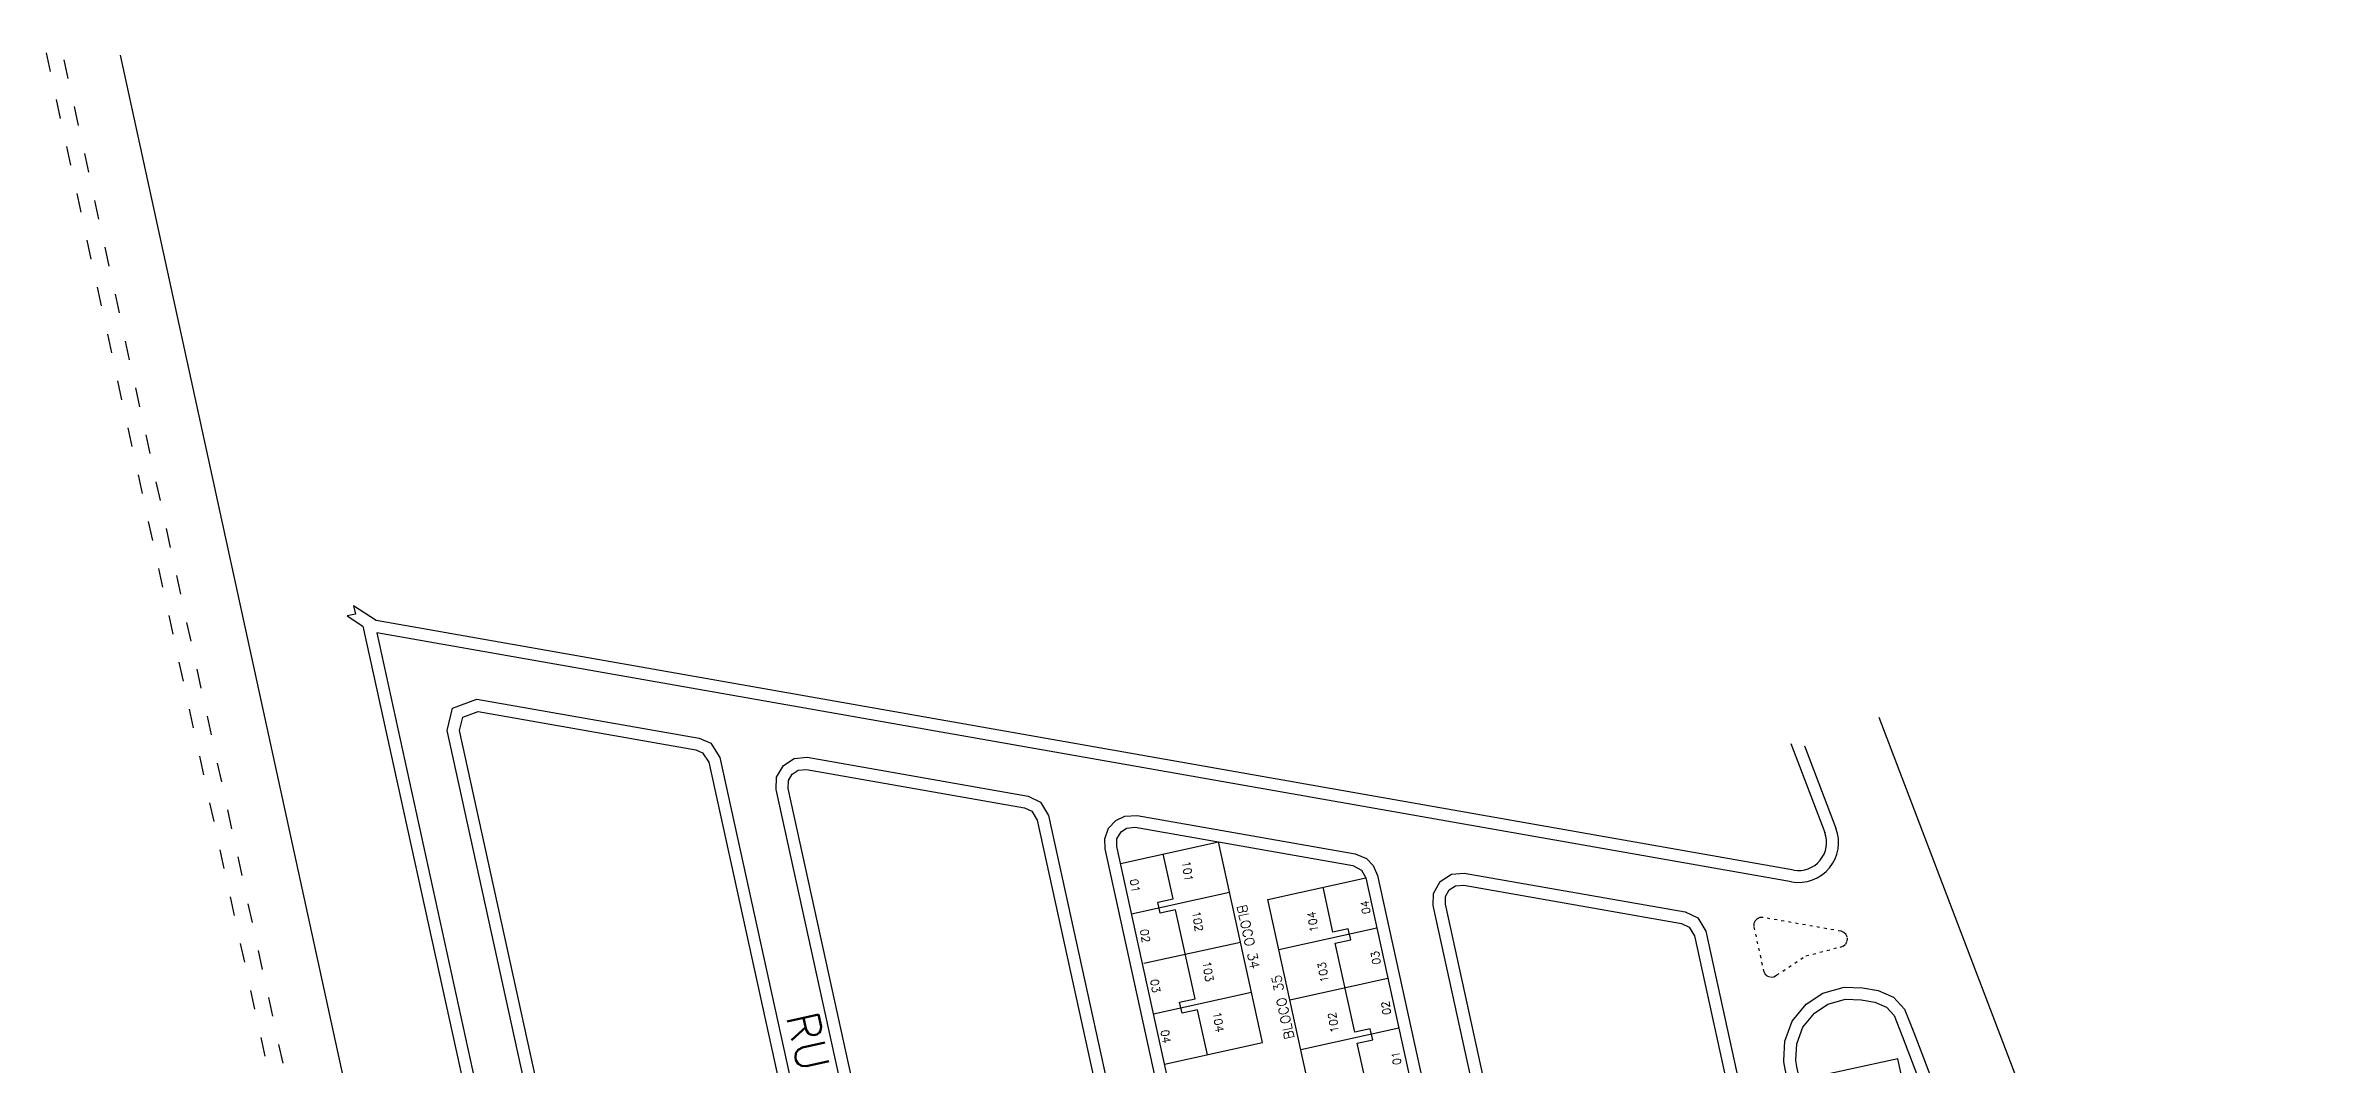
# Model space of a CAD drawing. Extents: x 714896 to 749292, y 8417558 to 8447149.
# Drawn here: x 738966.1 to 739250.3, y 8429843 to 8429970.5 of the extents above; entities that cross this region are included whole.
import ezdxf

# ---------------------------------------------------------------- set-up
doc = ezdxf.new("R2010")
doc.units = 0
doc.header["$MEASUREMENT"] = 0
doc.linetypes.add('ACAD_ISO03W100', pattern=[30, 12, -18])
for name, color, linetype in [('LOTE', 7, 'CONTINUOUS'), ('NUM-PORTA', 7, 'CONTINUOUS'), ('QUADRA', 6, 'CONTINUOUS'), ('REFERENCIA', 7, 'CONTINUOUS'), ('TEXTO', 7, 'CONTINUOUS'), ('TEXTODERUA', 3, 'CONTINUOUS')]:
    doc.layers.add(name, color=color, linetype=linetype)
doc.styles.add('ROMANS', font='ROMANS.SHX', dxfattribs={"height": 1.5})

msp = doc.modelspace()

# ---------------------------------------------------------------- linework, layer by layer
at = {"layer": 'LOTE', "color": 7, "linetype": 'ACAD_ISO03W100', "ltscale": 0.2}
msp.add_line((739074.04, 8429474.76, 513.94), (738966.1, 8429970.02, 513.94), dxfattribs=at)
at = {"layer": 'LOTE', "elevation": 524.97}
for points in [[(739100.44, 8429868.19), (739112.68, 8429870.87)], [(739111.3, 8429844.26), (739110.07, 8429849.88), (739108.13, 8429849.45), (739107.83, 8429850.82), (739109.77, 8429851.24), (739107.32, 8429862.38), (739105.39, 8429861.96), (739105.09, 8429863.32), (739107.02, 8429863.75), (739105.79, 8429869.36)], [(739118.18, 8429845.77), (739112.68, 8429870.87)], [(739136.61, 8429841.27), (739124.37, 8429838.58), (739118.86, 8429863.69), (739131.1, 8429866.37)], [(739101.82, 8429861.89), (739114.06, 8429864.57)], [(739131.25, 8429840.09), (739130.02, 8429845.71), (739131.96, 8429846.13), (739131.66, 8429847.5), (739129.72, 8429847.08), (739127.28, 8429858.21), (739129.21, 8429858.64), (739128.91, 8429860), (739126.98, 8429859.58), (739125.75, 8429865.2)], [(739103.37, 8429855.7), (739115.43, 8429858.32)], [(739132.48, 8429860.07), (739120.24, 8429857.39)], [(739104.56, 8429849.39), (739116.8, 8429852.07)], [(739121.61, 8429851.13), (739133.85, 8429853.82)], [(739135.22, 8429847.57), (739122.98, 8429844.88)], [(739105.94, 8429843.09), (739118.18, 8429845.77)]]:
    msp.add_lwpolyline(points, dxfattribs=at)
at = {"layer": 'LOTE', "linetype": 'ACAD_ISO03W100', "ltscale": 0.03, "elevation": 524.97}
msp.add_lwpolyline([(739190.47, 8429859.71), (739180.75, 8429861.42), (739180.33, 8429861.4), (739180.02, 8429861.26), (739179.75, 8429860.99), (739179.61, 8429860.66), (739179.6, 8429860.22), (739180.8, 8429854.75), (739180.98, 8429854.36), (739181.28, 8429854.1), (739181.7, 8429853.97), (739182.1, 8429854.02), (739182.46, 8429854.23), (739186.11, 8429856.62), (739190.38, 8429857.73), (739190.74, 8429857.83), (739191.07, 8429858.09), (739191.26, 8429858.48), (739191.28, 8429858.9), (739191.11, 8429859.3), (739190.84, 8429859.56), (739190.47, 8429859.71)], close=True, dxfattribs=at)
at = {"layer": 'LOTE', "color": 7, "elevation": 524.97}
msp.add_lwpolyline([(739190.84, 8429815.98), (739203.08, 8429818.66), (739197.58, 8429843.76), (739185.34, 8429841.08)], dxfattribs=at)
at = {"layer": 'QUADRA', "elevation": 524.97}
for points in [[(739040.14, 8429783.13), (739017.85, 8429884.78), (739018.26, 8429886.47), (739020.15, 8429887.17), (739047.37, 8429882.38), (739048.22, 8429882.01), (739048.98, 8429880.84), (739073.14, 8429770.66), (739072.88, 8429769.16), (739071.81, 8429768.33), (739070.35, 8429768.41), (739041.26, 8429781.74), (739040.14, 8429783.13)], [(739061.21, 8429879.94), (739088.43, 8429875.15), (739089.38, 8429874.7), (739090.04, 8429873.6), (739117.02, 8429750.55), (739116.95, 8429749.41), (739116.4, 8429748.61), (739115.45, 8429748.15), (739114.26, 8429748.29), (739085.15, 8429761.63), (739084.46, 8429762.15), (739084.03, 8429763.02), (739058.91, 8429877.54), (739058.95, 8429878.55), (739059.43, 8429879.36), (739060.17, 8429879.84), (739061.21, 8429879.94)], [(739102.28, 8429872.71), (739129.49, 8429867.91), (739130.57, 8429867.35), (739131.1, 8429866.37), (739160.91, 8429730.44), (739160.78, 8429729.2), (739160.27, 8429728.5), (739159.38, 8429728.06), (739158.12, 8429728.19), (739129.03, 8429741.52), (739128.24, 8429742.17), (739127.91, 8429742.91), (739126.68, 8429748.52), (739127.56, 8429748.7), (739127.24, 8429750.17), (739126.36, 8429749.98), (739099.97, 8429870.31), (739099.99, 8429871.24), (739100.52, 8429872.15), (739101.19, 8429872.59), (739102.28, 8429872.71)], [(739193.06, 8429754.26), (739168.08, 8429748.87), (739167.07, 8429748.92), (739166.17, 8429749.49), (739165.72, 8429750.31), (739141.04, 8429863.07), (739141.06, 8429864.03), (739141.52, 8429864.86), (739142.32, 8429865.39), (739143.34, 8429865.47), (739170.56, 8429860.68), (739171.52, 8429860.22), (739172.16, 8429859.14), (739194.57, 8429756.73), (739194.52, 8429755.53), (739194, 8429754.74), (739193.06, 8429754.26)]]:
    msp.add_lwpolyline(points, close=True, dxfattribs=at)
at = {"layer": 'QUADRA'}
msp.add_lwpolyline([(739452.74, 8429237.81), (739423.58, 8429300.7), (739410.63, 8429335.36), (739361.13, 8429491.18), (739377, 8429671.62), (739377, 8429699), (739377, 8429711), (739369, 8429712), (739360, 8429713.13), (739352.63, 8429720.2), (739301.65, 8429745.85), (739252.71, 8429769.94), (739231.92, 8429790.25), (739195.27, 8429886.44)], dxfattribs=at)
at = {"layer": 'QUADRA', "elevation": 524.97}
msp.add_lwpolyline([(739344.06, 8429695.4), (739204.76, 8429764.71), (739203.1, 8429765.86), (739201.72, 8429767.65), (739201.04, 8429769.48), (739184.97, 8429842.74), (739184.84, 8429843.57), (739184.84, 8429843.58), (739184.95, 8429845.64), (739185.72, 8429847.69), (739187.16, 8429849.47), (739188.85, 8429850.58), (739191.05, 8429851.2), (739193.02, 8429851.14), (739194.7, 8429850.84), (739196.16, 8429850.22), (739197.12, 8429849.15), (739198.18, 8429846.49), (739222.08, 8429783.79), (739245.98, 8429760.43), (739345.92, 8429710.7)], dxfattribs=at)
at = {"layer": 'REFERENCIA', "color": 24, "linetype": 'ACAD_ISO03W100', "ltscale": 0.2}
msp.add_line((739076.28, 8429473.88, 513.94), (738968.05, 8429970.45, 513.94), dxfattribs=at)
at = {"layer": 'REFERENCIA', "color": 24}
for p, q in [((739020.37, 8429763.29, 513.94), (738975.49, 8429969.22, 513.94)), ((739007.44, 8429898.55, 524.97), (739004.6, 8429900.38, 524.97)), ((739004.6, 8429900.38, 524.97), (739004.83, 8429899.35, 524.97)), ((739004.83, 8429899.35, 524.97), (739003.79, 8429899.12, 524.97)), ((739003.79, 8429899.12, 524.97), (739005.77, 8429897.85, 524.97)), ((739005.77, 8429897.85, 524.97), (739032.79, 8429774.63, 524.97)), ((739184.57, 8429867.35, 524.97), (739007.44, 8429898.55, 524.97)), ((739184.31, 8429865.87, 524.97), (739007.49, 8429897.02, 524.97)), ((739007.49, 8429897.02, 524.97), (739033.83, 8429776.9, 524.97)), ((739185.92, 8429882.88, 524.97), (739189.85, 8429872.58, 524.97))]:
    msp.add_line(p, q, dxfattribs=at)
at = {"layer": 'REFERENCIA', "color": 24, "elevation": 524.97}
for points in [[(739038.75, 8429782.46), (739016.31, 8429884.79), (739016.98, 8429887.6), (739020.01, 8429888.72), (739047.8, 8429883.83), (739049.23, 8429883.21), (739050.38, 8429881.42), (739074.67, 8429770.69), (739074.25, 8429768.33), (739072.29, 8429766.8), (739069.98, 8429766.93), (739040.31, 8429780.52)], [(739061.28, 8429881.45), (739088.89, 8429876.59), (739090.43, 8429875.86), (739091.45, 8429874.17), (739118.54, 8429750.66), (739118.41, 8429748.9), (739117.41, 8429747.44), (739115.71, 8429746.61), (739113.85, 8429746.83), (739084.37, 8429760.34), (739083.28, 8429761.16), (739082.6, 8429762.52), (739057.41, 8429877.41), (739057.47, 8429878.98), (739058.32, 8429880.43), (739059.66, 8429881.3)], [(739126.45, 8429742.59), (739098.51, 8429869.99), (739098.47, 8429871.26), (739098.96, 8429872.59), (739099.86, 8429873.56), (739100.97, 8429874.1), (739102.54, 8429874.18), (739129.75, 8429869.39), (739131.19, 8429868.79), (739132.03, 8429867.93), (739132.57, 8429866.69), (739162.38, 8429730.76), (739162.43, 8429729.57), (739162.06, 8429728.4), (739161.27, 8429727.38), (739159.98, 8429726.66), (739158.72, 8429726.52), (739157.5, 8429726.83), (739128.41, 8429740.16), (739127.23, 8429741.04), (739126.45, 8429742.59)], [(739193.58, 8429752.84), (739168.21, 8429747.37), (739166.6, 8429747.44), (739165.04, 8429748.43), (739164.3, 8429749.79), (739139.53, 8429862.93), (739139.57, 8429864.44), (739140.39, 8429865.91), (739141.82, 8429866.85), (739143.41, 8429866.98), (739171.02, 8429862.12), (739172.58, 8429861.37), (739173.58, 8429859.69), (739196.08, 8429756.86), (739196, 8429755.05), (739195.03, 8429753.59)]]:
    msp.add_lwpolyline(points, close=True, dxfattribs=at)
for points in [[(739184.2, 8429883.18), (739188.45, 8429872.04)], [(739343.39, 8429694.05), (739203.99, 8429763.42), (739202.05, 8429764.76), (739200.39, 8429766.91), (739199.6, 8429769.06), (739183.5, 8429842.46), (739183.35, 8429843.39), (739183.34, 8429843.54), (739183.47, 8429845.95), (739184.4, 8429848.45), (739186.14, 8429850.6), (739188.22, 8429851.96), (739190.87, 8429852.71), (739193.18, 8429852.63), (739195.13, 8429852.29), (739197.05, 8429851.47), (739198.41, 8429849.96), (739199.58, 8429847.04), (739223.36, 8429784.63), (739246.86, 8429761.67), (739346.79, 8429711.94)]]:
    msp.add_lwpolyline(points, dxfattribs=at)
at = {"layer": 'REFERENCIA', "color": 24}
for radius in [5, 3.5]:
    msp.add_arc((739185.18, 8429870.8, 524.97), radius, 260.009, 20.8613, dxfattribs=at)

# ---------------------------------------------------------------- texts
at = {"layer": 'NUM-PORTA', "color": 5, "style": 'ROMANS'}
for s, rotation, p in [('101', 278.6437, (739108.13, 8429868.41, -1069.91)), ('103', 278.6437, (739110.7, 8429855.87, -1069.91)), ('103', 98.6437, (739126.45, 8429853.36, -544.94))]:
    msp.add_text(s, height=1, rotation=rotation, dxfattribs=at).set_placement(p)
at = {"layer": 'NUM-PORTA', "color": 2, "style": 'ROMANS'}
for s, rotation, p in [('01', 278.6437, (739101.62, 8429866.17, -1069.91)), ('03', 98.6437, (739132.97, 8429855.6, -544.94)), ('03', 278.6437, (739104.18, 8429853.63, -1069.91)), ('01', 98.6437, (739135.53, 8429843.06, -544.94))]:
    msp.add_text(s, height=1, rotation=rotation, dxfattribs=at).set_placement(p)
at = {"layer": 'NUM-PORTA', "color": 3, "style": 'ROMANS'}
for s, rotation, p in [('04', 98.6437, (739131.68, 8429861.92, -544.94)), ('02', 278.6437, (739102.9, 8429859.9, -1069.91)), ('02', 98.6437, (739134.25, 8429849.33, -544.94)), ('04', 278.6437, (739105.47, 8429847.31, -1069.91))]:
    msp.add_text(s, height=1, rotation=rotation, dxfattribs=at).set_placement(p)
at = {"layer": 'NUM-PORTA', "color": 6, "style": 'ROMANS'}
for s, rotation, p in [('102', 278.6437, (739109.41, 8429862.14, -1069.91)), ('104', 98.6437, (739125.16, 8429859.68, -544.94)), ('104', 278.6437, (739111.99, 8429849.55, -1069.91)), ('102', 98.6437, (739127.73, 8429847.09, -544.94))]:
    msp.add_text(s, height=1, rotation=rotation, dxfattribs=at).set_placement(p)
at = {"layer": 'TEXTO', "style": 'ROMANS'}
for s, rotation, p in [('BLOCO 34', 282.0806, (739114.98, 8429862.89, -39.28)), ('BLOCO 35', 102.0806, (739122.17, 8429846.34, 485.69))]:
    msp.add_text(s, height=1.2, rotation=rotation, dxfattribs=at).set_placement(p)
at = {"layer": 'TEXTODERUA', "style": 'ROMANS'}
msp.add_text('RU. E - GURUNGAS', height=4, rotation=282.677, dxfattribs=at).set_placement((739058.64, 8429849.1))

doc.saveas('drawing.dxf')
